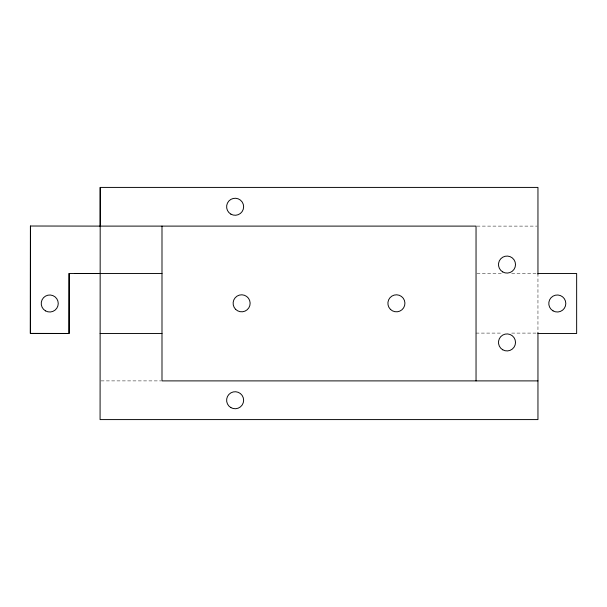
<?xml version="1.0" encoding="UTF-8"?>
<svg xmlns="http://www.w3.org/2000/svg" width="607" height="607" viewBox="0 0 607 607"><rect width="100%" height="100%" fill="white"/><g stroke="black" fill="none" stroke-linecap="round" stroke-linejoin="round"><path stroke-width="0.46" stroke-dasharray="3.04 2.28" d="M476.981 226.108L537.013 226.108M476.981 273.514L502.308 273.514M511.686 273.514L537.013 273.514M476.04 333.099L502.308 333.099M511.686 333.099L537.013 333.099M101.02 380.893L161.052 380.893M537.954 273.514L537.954 332.757"/><path stroke-width="0.91" d="M69.099 273.438L69.046 333.455L30.35 333.425L30.426 226.016L30.373 333.425L69.069 333.471L69.122 273.454L161.993 273.514M537.954 332.757L537.954 419.589L100.079 419.589L100.208 187.411L537.954 187.411L537.954 274.243M100.079 226.108L476.04 226.108L476.04 380.893M537.954 273.514L576.65 273.514L576.65 333.486L537.954 333.486M100.079 333.486L161.993 333.486M537.954 380.893L161.993 380.893L161.993 226.108M30.426 226.016L100.208 226.108L100.208 187.411M74.729 273.454L100.079 273.514M235.607 309.327A8.513 8.513 0 0 0 249.849 305.511A8.513 8.513 0 0 0 239.424 295.085A8.513 8.513 0 0 0 235.607 309.327M390.384 309.327A8.513 8.513 0 0 0 404.634 305.511A8.513 8.513 0 0 0 394.201 295.085A8.513 8.513 0 0 0 390.384 309.327M502.74 349.799A8.513 8.513 0 0 0 515.51 342.424A8.513 8.513 0 0 0 502.74 335.056A8.513 8.513 0 0 0 502.74 349.799M502.74 271.944A8.513 8.513 0 0 0 515.51 264.576A8.513 8.513 0 0 0 502.74 257.201A8.513 8.513 0 0 0 502.74 271.944M553.045 310.875A8.513 8.513 0 0 0 565.815 303.5A8.513 8.513 0 0 0 553.045 296.125A8.513 8.513 0 0 0 553.045 310.875M230.865 214.134A8.513 8.513 0 0 0 243.635 206.759A8.513 8.513 0 0 0 230.865 199.392A8.513 8.513 0 0 0 230.865 214.134M230.865 407.608A8.513 8.513 0 0 0 243.635 400.241A8.513 8.513 0 0 0 230.865 392.866A8.513 8.513 0 0 0 230.865 407.608M45.479 310.867A8.513 8.513 0 0 0 58.249 303.508A8.513 8.513 0 0 0 45.487 296.125A8.513 8.513 0 0 0 45.479 310.867"/></g></svg>
